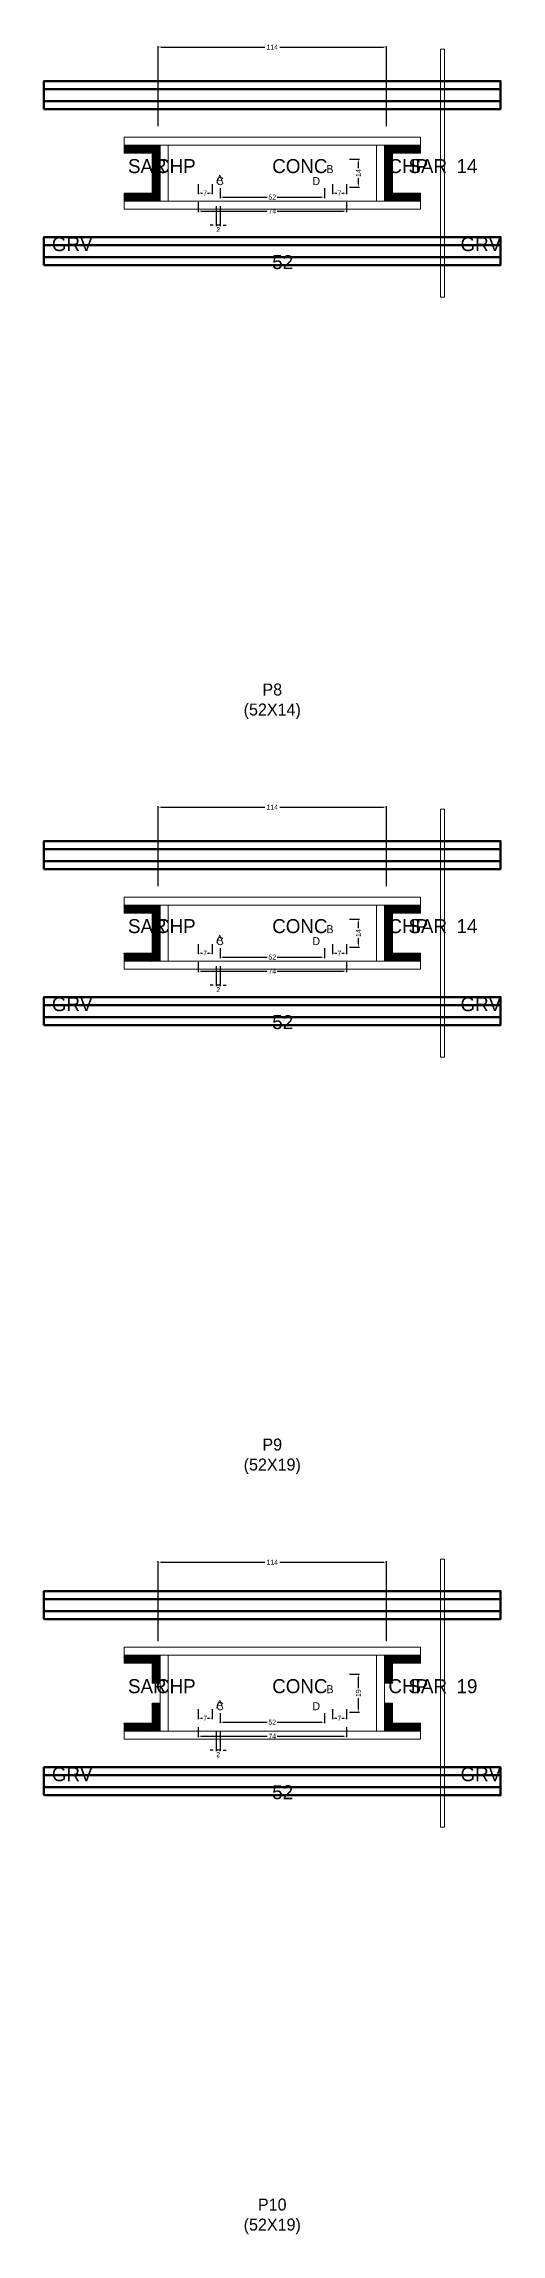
# Model space of a CAD drawing. Header units: centimetres. Extents: x -10500 to 4105, y -36866 to 295.
# Drawn here: x -114 to 114, y -3170 to -2075 of the extents above; entities that cross this region are included whole.
import ezdxf

# ---------------------------------------------------------------- set-up
doc = ezdxf.new("R2010")
doc.units = ezdxf.units.CM
for name, color, linetype in [('COTA', 241, 'Continuous'), ('GRAVATA', 224, 'Continuous'), ('Hachura', 251, 'Continuous'), ('NOMENCLATURA', 7, 'Continuous'), ('SARRAFO', 251, 'Continuous'), ('Texto Seção', 7, 'Continuous')]:
    doc.layers.add(name, color=color, linetype=linetype)
doc.dimstyles.new('cotax2', dxfattribs={"dimtxt": 2.5, "dimasz": 1.5, "dimexe": 0.5, "dimexo": 0.5, "dimgap": 0.5, "dimtad": 1, "dimcen": 2.5, "dimazin": 3, "dimtfac": 1, "dimtmove": 0, "dimatfit": 3})

# ---------------------------------------------------------------- blocks, each defined once
blk = doc.blocks.new('_CLOSEDFILLED')
at = {"color": 0, "linetype": 'BYBLOCK'}
blk.add_solid([(-1, 0.16), (0, 0), (-1, -0.16)], dxfattribs=at)
blk = doc.blocks.new('*D170')
for p, q in [((-37, -2154.5), (-37, -2159.5)), ((37, -2154.5), (37, -2159.5)), ((-35.5, -2159), (-2.5, -2159)), ((2.5, -2159), (35.5, -2159))]:
    blk.add_line(p, q)
at = {"layer": 'Defpoints'}
for p in [(-37, -2154), (37, -2154), (-37, -2159)]:
    blk.add_point(p, dxfattribs=at)
at = {"layer": 'COTA', "xscale": 1.5, "yscale": 1.5, "rotation": 180}
blk.add_blockref('_CLOSEDFILLED', (-37, -2159), dxfattribs=at)
at = {"layer": 'COTA', "xscale": 1.5, "yscale": 1.5}
blk.add_blockref('_CLOSEDFILLED', (37, -2159), dxfattribs=at)
at = {"layer": 'COTA', "insert": (0, -2159), "char_height": 2.5, "attachment_point": 5}
blk.add_mtext('74', dxfattribs=at)
blk = doc.blocks.new('*D171')
for p, q in [((-26, -2147.5), (-26, -2152.5)), ((-24.5, -2152), (-2.5, -2152)), ((2.5, -2152), (24.5, -2152)), ((26, -2147.5), (26, -2152.5))]:
    blk.add_line(p, q)
at = {"layer": 'Defpoints'}
for p in [(-26, -2147), (-26, -2152), (26, -2147)]:
    blk.add_point(p, dxfattribs=at)
at = {"layer": 'COTA', "xscale": 1.5, "yscale": 1.5, "rotation": 180}
blk.add_blockref('_CLOSEDFILLED', (-26, -2152), dxfattribs=at)
at = {"layer": 'COTA', "xscale": 1.5, "yscale": 1.5}
blk.add_blockref('_CLOSEDFILLED', (26, -2152), dxfattribs=at)
at = {"layer": 'COTA', "insert": (0, -2152), "char_height": 2.5, "attachment_point": 5}
blk.add_mtext('52', dxfattribs=at)
blk = doc.blocks.new('*D172')
for p, q in [((38.5, -2133), (43.5, -2133)), ((43, -2137.5), (43, -2134.5)), ((43, -2145.5), (43, -2142.5)), ((38.5, -2147), (43.5, -2147))]:
    blk.add_line(p, q)
at = {"layer": 'Defpoints'}
for p in [(38, -2133), (38, -2147), (43, -2147)]:
    blk.add_point(p, dxfattribs=at)
at = {"layer": 'COTA', "xscale": 1.5, "yscale": 1.5}
for p, rotation in [((43, -2133), 90), ((43, -2147), 270)]:
    blk.add_blockref('_CLOSEDFILLED', p, dxfattribs=dict(at, rotation=rotation))
at = {"layer": 'COTA', "insert": (43, -2140), "char_height": 2.5, "attachment_point": 5, "rotation": 90}
blk.add_mtext('14', dxfattribs=at)
blk = doc.blocks.new('*D173')
for p, q in [((-37, -2145.5), (-37, -2150.5)), ((-30, -2145.5), (-30, -2150.5)), ((-35.5, -2150), (-34.75, -2150)), ((-32.25, -2150), (-31.5, -2150))]:
    blk.add_line(p, q)
at = {"layer": 'Defpoints'}
for p in [(-37, -2145), (-30, -2145), (-37, -2150)]:
    blk.add_point(p, dxfattribs=at)
at = {"layer": 'COTA', "xscale": 1.5, "yscale": 1.5, "rotation": 180}
blk.add_blockref('_CLOSEDFILLED', (-37, -2150), dxfattribs=at)
at = {"layer": 'COTA', "xscale": 1.5, "yscale": 1.5}
blk.add_blockref('_CLOSEDFILLED', (-30, -2150), dxfattribs=at)
at = {"layer": 'COTA', "insert": (-33.5, -2150), "char_height": 2.5, "attachment_point": 5}
blk.add_mtext('7', dxfattribs=at)
blk = doc.blocks.new('*D174')
for p, q in [((30, -2145.5), (30, -2150.5)), ((37, -2145.5), (37, -2150.5)), ((31.5, -2150), (32.25, -2150)), ((34.75, -2150), (35.5, -2150))]:
    blk.add_line(p, q)
at = {"layer": 'Defpoints'}
for p in [(30, -2145), (37, -2145), (30, -2150)]:
    blk.add_point(p, dxfattribs=at)
at = {"layer": 'COTA', "xscale": 1.5, "yscale": 1.5, "rotation": 180}
blk.add_blockref('_CLOSEDFILLED', (30, -2150), dxfattribs=at)
at = {"layer": 'COTA', "xscale": 1.5, "yscale": 1.5}
blk.add_blockref('_CLOSEDFILLED', (37, -2150), dxfattribs=at)
at = {"layer": 'COTA', "insert": (33.5, -2150), "char_height": 2.5, "attachment_point": 5}
blk.add_mtext('7', dxfattribs=at)
blk = doc.blocks.new('*D175')
for p, q in [((-57, -2116.5), (-57, -2076.5)), ((-55.5, -2077), (-3.75, -2077)), ((3.75, -2077), (55.5, -2077)), ((57, -2116.5), (57, -2076.5))]:
    blk.add_line(p, q)
at = {"layer": 'Defpoints'}
for p in [(-57, -2077), (-57, -2117), (57, -2117)]:
    blk.add_point(p, dxfattribs=at)
at = {"layer": 'COTA', "xscale": 1.5, "yscale": 1.5, "rotation": 180}
blk.add_blockref('_CLOSEDFILLED', (-57, -2077), dxfattribs=at)
at = {"layer": 'COTA', "xscale": 1.5, "yscale": 1.5}
blk.add_blockref('_CLOSEDFILLED', (57, -2077), dxfattribs=at)
at = {"layer": 'COTA', "insert": (0, -2077), "char_height": 2.5, "attachment_point": 5}
blk.add_mtext('114', dxfattribs=at)
blk = doc.blocks.new('*D196')
for p, q in [((-37, -2534.5), (-37, -2539.5)), ((-35.5, -2539), (-2.5, -2539)), ((2.5, -2539), (35.5, -2539)), ((37, -2534.5), (37, -2539.5))]:
    blk.add_line(p, q)
at = {"layer": 'Defpoints'}
for p in [(-37, -2534), (-37, -2539), (37, -2534)]:
    blk.add_point(p, dxfattribs=at)
at = {"layer": 'COTA', "xscale": 1.5, "yscale": 1.5, "rotation": 180}
blk.add_blockref('_CLOSEDFILLED', (-37, -2539), dxfattribs=at)
at = {"layer": 'COTA', "xscale": 1.5, "yscale": 1.5}
blk.add_blockref('_CLOSEDFILLED', (37, -2539), dxfattribs=at)
at = {"layer": 'COTA', "insert": (0, -2539), "char_height": 2.5, "attachment_point": 5}
blk.add_mtext('74', dxfattribs=at)
blk = doc.blocks.new('*D197')
for p, q in [((-26, -2527.5), (-26, -2532.5)), ((26, -2527.5), (26, -2532.5)), ((-24.5, -2532), (-2.5, -2532)), ((2.5, -2532), (24.5, -2532))]:
    blk.add_line(p, q)
at = {"layer": 'Defpoints'}
for p in [(-26, -2527), (26, -2527), (-26, -2532)]:
    blk.add_point(p, dxfattribs=at)
at = {"layer": 'COTA', "xscale": 1.5, "yscale": 1.5, "rotation": 180}
blk.add_blockref('_CLOSEDFILLED', (-26, -2532), dxfattribs=at)
at = {"layer": 'COTA', "xscale": 1.5, "yscale": 1.5}
blk.add_blockref('_CLOSEDFILLED', (26, -2532), dxfattribs=at)
at = {"layer": 'COTA', "insert": (0, -2532), "char_height": 2.5, "attachment_point": 5}
blk.add_mtext('52', dxfattribs=at)
blk = doc.blocks.new('*D198')
for p, q in [((38.5, -2513), (43.5, -2513)), ((43, -2517.5), (43, -2514.5)), ((38.5, -2527), (43.5, -2527)), ((43, -2525.5), (43, -2522.5))]:
    blk.add_line(p, q)
at = {"layer": 'Defpoints'}
for p in [(38, -2513), (38, -2527), (43, -2527)]:
    blk.add_point(p, dxfattribs=at)
at = {"layer": 'COTA', "xscale": 1.5, "yscale": 1.5}
for p, rotation in [((43, -2513), 90), ((43, -2527), 270)]:
    blk.add_blockref('_CLOSEDFILLED', p, dxfattribs=dict(at, rotation=rotation))
at = {"layer": 'COTA', "insert": (43, -2520), "char_height": 2.5, "attachment_point": 5, "rotation": 90}
blk.add_mtext('14', dxfattribs=at)
blk = doc.blocks.new('*D199')
for p, q in [((-37, -2525.5), (-37, -2530.5)), ((-30, -2525.5), (-30, -2530.5)), ((-35.5, -2530), (-34.75, -2530)), ((-32.25, -2530), (-31.5, -2530))]:
    blk.add_line(p, q)
at = {"layer": 'Defpoints'}
for p in [(-37, -2525), (-30, -2525), (-37, -2530)]:
    blk.add_point(p, dxfattribs=at)
at = {"layer": 'COTA', "xscale": 1.5, "yscale": 1.5, "rotation": 180}
blk.add_blockref('_CLOSEDFILLED', (-37, -2530), dxfattribs=at)
at = {"layer": 'COTA', "xscale": 1.5, "yscale": 1.5}
blk.add_blockref('_CLOSEDFILLED', (-30, -2530), dxfattribs=at)
at = {"layer": 'COTA', "insert": (-33.5, -2530), "char_height": 2.5, "attachment_point": 5}
blk.add_mtext('7', dxfattribs=at)
blk = doc.blocks.new('*D200')
for p, q in [((30, -2525.5), (30, -2530.5)), ((37, -2525.5), (37, -2530.5)), ((31.5, -2530), (32.25, -2530)), ((34.75, -2530), (35.5, -2530))]:
    blk.add_line(p, q)
at = {"layer": 'Defpoints'}
for p in [(30, -2525), (37, -2525), (30, -2530)]:
    blk.add_point(p, dxfattribs=at)
at = {"layer": 'COTA', "xscale": 1.5, "yscale": 1.5, "rotation": 180}
blk.add_blockref('_CLOSEDFILLED', (30, -2530), dxfattribs=at)
at = {"layer": 'COTA', "xscale": 1.5, "yscale": 1.5}
blk.add_blockref('_CLOSEDFILLED', (37, -2530), dxfattribs=at)
at = {"layer": 'COTA', "insert": (33.5, -2530), "char_height": 2.5, "attachment_point": 5}
blk.add_mtext('7', dxfattribs=at)
blk = doc.blocks.new('*D201')
for p, q in [((-57, -2496.5), (-57, -2456.5)), ((-55.5, -2457), (-3.75, -2457)), ((3.75, -2457), (55.5, -2457)), ((57, -2496.5), (57, -2456.5))]:
    blk.add_line(p, q)
at = {"layer": 'Defpoints'}
for p in [(-57, -2457), (-57, -2497), (57, -2497)]:
    blk.add_point(p, dxfattribs=at)
at = {"layer": 'COTA', "xscale": 1.5, "yscale": 1.5, "rotation": 180}
blk.add_blockref('_CLOSEDFILLED', (-57, -2457), dxfattribs=at)
at = {"layer": 'COTA', "xscale": 1.5, "yscale": 1.5}
blk.add_blockref('_CLOSEDFILLED', (57, -2457), dxfattribs=at)
at = {"layer": 'COTA', "insert": (0, -2457), "char_height": 2.5, "attachment_point": 5}
blk.add_mtext('114', dxfattribs=at)
blk = doc.blocks.new('*D222')
for p, q in [((-37, -2917), (-37, -2922)), ((-35.5, -2921.5), (-2.5, -2921.5)), ((2.5, -2921.5), (35.5, -2921.5)), ((37, -2917), (37, -2922))]:
    blk.add_line(p, q)
at = {"layer": 'Defpoints'}
for p in [(-37, -2916.5), (-37, -2921.5), (37, -2916.5)]:
    blk.add_point(p, dxfattribs=at)
at = {"layer": 'COTA', "xscale": 1.5, "yscale": 1.5, "rotation": 180}
blk.add_blockref('_CLOSEDFILLED', (-37, -2921.5), dxfattribs=at)
at = {"layer": 'COTA', "xscale": 1.5, "yscale": 1.5}
blk.add_blockref('_CLOSEDFILLED', (37, -2921.5), dxfattribs=at)
at = {"layer": 'COTA', "insert": (0, -2921.5), "char_height": 2.5, "attachment_point": 5}
blk.add_mtext('74', dxfattribs=at)
blk = doc.blocks.new('*D223')
for p, q in [((-26, -2910), (-26, -2915)), ((26, -2910), (26, -2915)), ((-24.5, -2914.5), (-2.5, -2914.5)), ((2.5, -2914.5), (24.5, -2914.5))]:
    blk.add_line(p, q)
at = {"layer": 'Defpoints'}
for p in [(-26, -2909.5), (26, -2909.5), (-26, -2914.5)]:
    blk.add_point(p, dxfattribs=at)
at = {"layer": 'COTA', "xscale": 1.5, "yscale": 1.5, "rotation": 180}
blk.add_blockref('_CLOSEDFILLED', (-26, -2914.5), dxfattribs=at)
at = {"layer": 'COTA', "xscale": 1.5, "yscale": 1.5}
blk.add_blockref('_CLOSEDFILLED', (26, -2914.5), dxfattribs=at)
at = {"layer": 'COTA', "insert": (0, -2914.5), "char_height": 2.5, "attachment_point": 5}
blk.add_mtext('52', dxfattribs=at)
blk = doc.blocks.new('*D224')
for p, q in [((38.5, -2890.5), (43.5, -2890.5)), ((43, -2897.5), (43, -2892)), ((38.5, -2909.5), (43.5, -2909.5)), ((43, -2908), (43, -2902.5))]:
    blk.add_line(p, q)
at = {"layer": 'Defpoints'}
for p in [(38, -2890.5), (38, -2909.5), (43, -2909.5)]:
    blk.add_point(p, dxfattribs=at)
at = {"layer": 'COTA', "xscale": 1.5, "yscale": 1.5}
for p, rotation in [((43, -2890.5), 90), ((43, -2909.5), 270)]:
    blk.add_blockref('_CLOSEDFILLED', p, dxfattribs=dict(at, rotation=rotation))
at = {"layer": 'COTA', "insert": (43, -2900), "char_height": 2.5, "attachment_point": 5, "rotation": 90}
blk.add_mtext('19', dxfattribs=at)
blk = doc.blocks.new('*D225')
for p, q in [((-37, -2908), (-37, -2913)), ((-35.5, -2912.5), (-34.75, -2912.5)), ((-32.25, -2912.5), (-31.5, -2912.5)), ((-30, -2908), (-30, -2913))]:
    blk.add_line(p, q)
at = {"layer": 'Defpoints'}
for p in [(-37, -2907.5), (-37, -2912.5), (-30, -2907.5)]:
    blk.add_point(p, dxfattribs=at)
at = {"layer": 'COTA', "xscale": 1.5, "yscale": 1.5, "rotation": 180}
blk.add_blockref('_CLOSEDFILLED', (-37, -2912.5), dxfattribs=at)
at = {"layer": 'COTA', "xscale": 1.5, "yscale": 1.5}
blk.add_blockref('_CLOSEDFILLED', (-30, -2912.5), dxfattribs=at)
at = {"layer": 'COTA', "insert": (-33.5, -2912.5), "char_height": 2.5, "attachment_point": 5}
blk.add_mtext('7', dxfattribs=at)
blk = doc.blocks.new('*D226')
for p, q in [((30, -2908), (30, -2913)), ((31.5, -2912.5), (32.25, -2912.5)), ((34.75, -2912.5), (35.5, -2912.5)), ((37, -2908), (37, -2913))]:
    blk.add_line(p, q)
at = {"layer": 'Defpoints'}
for p in [(30, -2907.5), (30, -2912.5), (37, -2907.5)]:
    blk.add_point(p, dxfattribs=at)
at = {"layer": 'COTA', "xscale": 1.5, "yscale": 1.5, "rotation": 180}
blk.add_blockref('_CLOSEDFILLED', (30, -2912.5), dxfattribs=at)
at = {"layer": 'COTA', "xscale": 1.5, "yscale": 1.5}
blk.add_blockref('_CLOSEDFILLED', (37, -2912.5), dxfattribs=at)
at = {"layer": 'COTA', "insert": (33.5, -2912.5), "char_height": 2.5, "attachment_point": 5}
blk.add_mtext('7', dxfattribs=at)
blk = doc.blocks.new('*D227')
for p, q in [((-57, -2874), (-57, -2834)), ((-55.5, -2834.5), (-3.75, -2834.5)), ((3.75, -2834.5), (55.5, -2834.5)), ((57, -2874), (57, -2834))]:
    blk.add_line(p, q)
at = {"layer": 'Defpoints'}
for p in [(-57, -2834.5), (-57, -2874.5), (57, -2874.5)]:
    blk.add_point(p, dxfattribs=at)
at = {"layer": 'COTA', "xscale": 1.5, "yscale": 1.5, "rotation": 180}
blk.add_blockref('_CLOSEDFILLED', (-57, -2834.5), dxfattribs=at)
at = {"layer": 'COTA', "xscale": 1.5, "yscale": 1.5}
blk.add_blockref('_CLOSEDFILLED', (57, -2834.5), dxfattribs=at)
at = {"layer": 'COTA', "insert": (0, -2834.5), "char_height": 2.5, "attachment_point": 5}
blk.add_mtext('114', dxfattribs=at)

msp = doc.modelspace()

# ---------------------------------------------------------------- hatches: boundary and pattern name
at = {"layer": 'SARRAFO'}
h = msp.add_hatch(dxfattribs=at)
h.set_pattern_fill('SOLID', scale=2)
h.paths.add_polyline_path([(-74, -2130), (-60, -2130), (-60, -2126), (-74, -2126)])
h = msp.add_hatch(dxfattribs=at)
h.set_pattern_fill('SOLID', scale=2)
h.paths.add_polyline_path([(-60, -2140), (-56, -2140), (-56, -2126), (-60, -2126)])
h = msp.add_hatch(dxfattribs=at)
h.set_pattern_fill('SOLID', scale=2)
h.paths.add_polyline_path([(56, -2140), (60, -2140), (60, -2126), (56, -2126)])
h = msp.add_hatch(dxfattribs=at)
h.set_pattern_fill('SOLID', scale=2)
h.paths.add_polyline_path([(60, -2130), (74, -2130), (74, -2126), (60, -2126)])
h = msp.add_hatch(dxfattribs=at)
h.set_pattern_fill('SOLID', scale=2)
h.paths.add_polyline_path([(-60, -2154), (-56, -2154), (-56, -2140), (-60, -2140)])
h = msp.add_hatch(dxfattribs=at)
h.set_pattern_fill('SOLID', scale=2)
h.paths.add_polyline_path([(56, -2154), (60, -2154), (60, -2140), (56, -2140)])
h = msp.add_hatch(dxfattribs=at)
h.set_pattern_fill('SOLID', scale=2)
h.paths.add_polyline_path([(-74, -2154), (-60, -2154), (-60, -2150), (-74, -2150)])
h = msp.add_hatch(dxfattribs=at)
h.set_pattern_fill('SOLID', scale=2)
h.paths.add_polyline_path([(60, -2154), (74, -2154), (74, -2150), (60, -2150)])
h = msp.add_hatch(dxfattribs=at)
h.set_pattern_fill('SOLID', scale=2)
h.paths.add_polyline_path([(-74, -2510), (-60, -2510), (-60, -2506), (-74, -2506)])
h = msp.add_hatch(dxfattribs=at)
h.set_pattern_fill('SOLID', scale=2)
h.paths.add_polyline_path([(-60, -2520), (-56, -2520), (-56, -2506), (-60, -2506)])
h = msp.add_hatch(dxfattribs=at)
h.set_pattern_fill('SOLID', scale=2)
h.paths.add_polyline_path([(56, -2520), (60, -2520), (60, -2506), (56, -2506)])
h = msp.add_hatch(dxfattribs=at)
h.set_pattern_fill('SOLID', scale=2)
h.paths.add_polyline_path([(60, -2510), (74, -2510), (74, -2506), (60, -2506)])
h = msp.add_hatch(dxfattribs=at)
h.set_pattern_fill('SOLID', scale=2)
h.paths.add_polyline_path([(-60, -2534), (-56, -2534), (-56, -2520), (-60, -2520)])
h = msp.add_hatch(dxfattribs=at)
h.set_pattern_fill('SOLID', scale=2)
h.paths.add_polyline_path([(56, -2534), (60, -2534), (60, -2520), (56, -2520)])
h = msp.add_hatch(dxfattribs=at)
h.set_pattern_fill('SOLID', scale=2)
h.paths.add_polyline_path([(-74, -2534), (-60, -2534), (-60, -2530), (-74, -2530)])
h = msp.add_hatch(dxfattribs=at)
h.set_pattern_fill('SOLID', scale=2)
h.paths.add_polyline_path([(60, -2534), (74, -2534), (74, -2530), (60, -2530)])
h = msp.add_hatch(dxfattribs=at)
h.set_pattern_fill('SOLID', scale=2)
h.paths.add_polyline_path([(-74, -2885), (-60, -2885), (-60, -2881), (-74, -2881)])
h = msp.add_hatch(dxfattribs=at)
h.set_pattern_fill('SOLID', scale=2)
h.paths.add_polyline_path([(-60, -2895), (-56, -2895), (-56, -2881), (-60, -2881)])
h = msp.add_hatch(dxfattribs=at)
h.set_pattern_fill('SOLID', scale=2)
h.paths.add_polyline_path([(56, -2895), (60, -2895), (60, -2881), (56, -2881)])
h = msp.add_hatch(dxfattribs=at)
h.set_pattern_fill('SOLID', scale=2)
h.paths.add_polyline_path([(60, -2885), (74, -2885), (74, -2881), (60, -2881)])
h = msp.add_hatch(dxfattribs=at)
h.set_pattern_fill('SOLID', scale=2)
h.paths.add_polyline_path([(-60, -2919), (-56, -2919), (-56, -2905), (-60, -2905)])
h = msp.add_hatch(dxfattribs=at)
h.set_pattern_fill('SOLID', scale=2)
h.paths.add_polyline_path([(56, -2919), (60, -2919), (60, -2905), (56, -2905)])
h = msp.add_hatch(dxfattribs=at)
h.set_pattern_fill('SOLID', scale=2)
h.paths.add_polyline_path([(-74, -2919), (-60, -2919), (-60, -2915), (-74, -2915)])
h = msp.add_hatch(dxfattribs=at)
h.set_pattern_fill('SOLID', scale=2)
h.paths.add_polyline_path([(60, -2919), (74, -2919), (74, -2915), (60, -2915)])

# ---------------------------------------------------------------- linework, layer by layer
at = {"layer": 'GRAVATA', "lineweight": 50}
for points in [[(-114, -2108), (114, -2108), (114, -2094), (-114, -2094)], [(-114, -2104), (114, -2104), (114, -2098), (-114, -2098)], [(-114, -2186), (114, -2186), (114, -2172), (-114, -2172)], [(-114, -2182), (114, -2182), (114, -2176), (-114, -2176)], [(-114, -2488), (114, -2488), (114, -2474), (-114, -2474)], [(-114, -2484), (114, -2484), (114, -2478), (-114, -2478)], [(-114, -2566), (114, -2566), (114, -2552), (-114, -2552)], [(-114, -2562), (114, -2562), (114, -2556), (-114, -2556)], [(-114, -2863), (114, -2863), (114, -2849), (-114, -2849)], [(-114, -2859), (114, -2859), (114, -2853), (-114, -2853)], [(-114, -2951), (114, -2951), (114, -2937), (-114, -2937)], [(-114, -2947), (114, -2947), (114, -2941), (-114, -2941)]]:
    msp.add_lwpolyline(points, close=True, dxfattribs=at)
at = {"layer": 'Hachura', "lineweight": 13}
for points in [[(84, -2202), (86, -2202), (86, -2078), (84, -2078)], [(84, -2582), (86, -2582), (86, -2458), (84, -2458)], [(84, -2967), (86, -2967), (86, -2833), (84, -2833)]]:
    msp.add_lwpolyline(points, close=True, dxfattribs=at)
at = {"layer": 'Hachura', "lineweight": 18}
for points in [[(-74, -2126), (74, -2126), (74, -2122), (-74, -2122)], [(-56, -2154), (-52, -2154), (-52, -2126), (-56, -2126)], [(52, -2154), (56, -2154), (56, -2126), (52, -2126)], [(-74, -2158), (74, -2158), (74, -2154), (-74, -2154)], [(-74, -2506), (74, -2506), (74, -2502), (-74, -2502)], [(-56, -2534), (-52, -2534), (-52, -2506), (-56, -2506)], [(52, -2534), (56, -2534), (56, -2506), (52, -2506)], [(-74, -2538), (74, -2538), (74, -2534), (-74, -2534)], [(-74, -2881), (74, -2881), (74, -2877), (-74, -2877)], [(-56, -2919), (-52, -2919), (-52, -2881), (-56, -2881)], [(52, -2919), (56, -2919), (56, -2881), (52, -2881)], [(-74, -2923), (74, -2923), (74, -2919), (-74, -2919)]]:
    msp.add_lwpolyline(points, close=True, dxfattribs=at)
at = {"layer": 'SARRAFO', "lineweight": 13}
for points in [[(-74, -2130), (-60, -2130), (-60, -2126), (-74, -2126)], [(-60, -2140), (-56, -2140), (-56, -2126), (-60, -2126)], [(56, -2140), (60, -2140), (60, -2126), (56, -2126)], [(60, -2130), (74, -2130), (74, -2126), (60, -2126)], [(-60, -2154), (-56, -2154), (-56, -2140), (-60, -2140)], [(56, -2154), (60, -2154), (60, -2140), (56, -2140)], [(-74, -2154), (-60, -2154), (-60, -2150), (-74, -2150)], [(60, -2154), (74, -2154), (74, -2150), (60, -2150)], [(-74, -2510), (-60, -2510), (-60, -2506), (-74, -2506)], [(-60, -2520), (-56, -2520), (-56, -2506), (-60, -2506)], [(56, -2520), (60, -2520), (60, -2506), (56, -2506)], [(60, -2510), (74, -2510), (74, -2506), (60, -2506)], [(-60, -2534), (-56, -2534), (-56, -2520), (-60, -2520)], [(56, -2534), (60, -2534), (60, -2520), (56, -2520)], [(-74, -2534), (-60, -2534), (-60, -2530), (-74, -2530)], [(60, -2534), (74, -2534), (74, -2530), (60, -2530)], [(-74, -2885), (-60, -2885), (-60, -2881), (-74, -2881)], [(-60, -2895), (-56, -2895), (-56, -2881), (-60, -2881)], [(56, -2895), (60, -2895), (60, -2881), (56, -2881)], [(60, -2885), (74, -2885), (74, -2881), (60, -2881)], [(-60, -2919), (-56, -2919), (-56, -2905), (-60, -2905)], [(56, -2919), (60, -2919), (60, -2905), (56, -2905)], [(-74, -2919), (-60, -2919), (-60, -2915), (-74, -2915)], [(60, -2919), (74, -2919), (74, -2915), (60, -2915)]]:
    msp.add_lwpolyline(points, close=True, dxfattribs=at)

# ---------------------------------------------------------------- texts
at = {"layer": 'NOMENCLATURA'}
for s, p in [('A', (-28, -2145)), ('C', (-28, -2146)), ('D', (20, -2146)), ('B', (27, -2140)), ('B', (27, -2520)), ('A', (-28, -2525)), ('C', (-28, -2526)), ('D', (20, -2526)), ('B', (27, -2900)), ('A', (-28, -2907.5)), ('C', (-28, -2908.5)), ('D', (20, -2908.5))]:
    msp.add_text(s, height=4, dxfattribs=at).set_placement(p)
at = {"layer": 'NOMENCLATURA', "char_height": 6, "attachment_point": 8}
for s, insert in [('P8\\P(52X14)', (0, -2413)), ('P9\\P(52X19)', (0, -2790.5)), ('P10\\P(52X19)', (0, -3170.5))]:
    msp.add_mtext(s, dxfattribs=dict(at, insert=insert))
at = {"layer": 'Texto Seção'}
for s, p in [('SAR', (-72, -2140)), ('CHP', (-58, -2140)), ('CONC', (0, -2140)), ('CHP', (58, -2140)), ('SAR', (68, -2140)), ('14', (92, -2140)), ('GRV', (-110, -2179)), ('GRV', (94, -2179)), ('52', (0, -2188)), ('SAR', (-72, -2520)), ('CHP', (-58, -2520)), ('CONC', (0, -2520)), ('CHP', (58, -2520)), ('SAR', (68, -2520)), ('14', (92, -2520)), ('GRV', (-110, -2559)), ('52', (0, -2568)), ('GRV', (94, -2559)), ('SAR', (-72, -2900)), ('CHP', (-58, -2900)), ('CONC', (0, -2900)), ('CHP', (58, -2900)), ('SAR', (68, -2900)), ('19', (92, -2900)), ('GRV', (-110, -2944)), ('52', (0, -2953)), ('GRV', (94, -2944))]:
    msp.add_text(s, height=7, dxfattribs=at).set_placement(p)

# ---------------------------------------------------------------- dimensions: what is measured, and where the dimension line sits
at = {"layer": 'COTA'}
for base, p1, p2, picture, middle in [((-57, -2077), (-57, -2117), (57, -2117), '*D175', (0, -2077)), ((-37, -2150), (-37, -2145), (-30, -2145), '*D173', (-33.5, -2150)), ((30, -2150), (30, -2145), (37, -2145), '*D174', (33.5, -2150)), ((-37, -2159), (-37, -2154), (37, -2154), '*D170', (0, -2159)), ((-26, -2152), (-26, -2147), (26, -2147), '*D171', (0, -2152)), ((-57, -2457), (-57, -2497), (57, -2497), '*D201', (0, -2457)), ((-37, -2530), (-37, -2525), (-30, -2525), '*D199', (-33.5, -2530)), ((-26, -2532), (-26, -2527), (26, -2527), '*D197', (0, -2532)), ((30, -2530), (30, -2525), (37, -2525), '*D200', (33.5, -2530)), ((-37, -2539), (-37, -2534), (37, -2534), '*D196', (0, -2539)), ((-57, -2834.5), (-57, -2874.5), (57, -2874.5), '*D227', (0, -2834.5)), ((-37, -2912.5), (-37, -2907.5), (-30, -2907.5), '*D225', (-33.5, -2912.5)), ((-26, -2914.5), (-26, -2909.5), (26, -2909.5), '*D223', (0, -2914.5)), ((30, -2912.5), (30, -2907.5), (37, -2907.5), '*D226', (33.5, -2912.5)), ((-37, -2921.5), (-37, -2916.5), (37, -2916.5), '*D222', (0, -2921.5))]:
    dim = msp.add_linear_dim(base=base, p1=p1, p2=p2, dimstyle='cotax2', dxfattribs=at)
    dim.commit()
    dim.dimension.update_dxf_attribs({"geometry": picture, "text_midpoint": middle})
for base, p1, p2, picture, middle in [((43, -2147), (38, -2147), (38, -2133), '*D172', (43, -2140)), ((43, -2527), (38, -2527), (38, -2513), '*D198', (43, -2520)), ((43, -2909.5), (38, -2909.5), (38, -2890.5), '*D224', (43, -2900))]:
    dim = msp.add_linear_dim(base=base, p1=p1, p2=p2, angle=90, dimstyle='cotax2', dxfattribs=at)
    dim.commit()
    dim.dimension.update_dxf_attribs({"geometry": picture, "text_midpoint": middle})
for base, p1, p2 in [((-26, -2166), (-26, -2156), (-28, -2156)), ((-26, -2546), (-26, -2536), (-28, -2536)), ((-26, -2928.5), (-26, -2918.5), (-28, -2918.5))]:
    msp.add_linear_dim(base=base, p1=p1, p2=p2, dimstyle='cotax2', dxfattribs=at).render()

doc.saveas('drawing.dxf')
